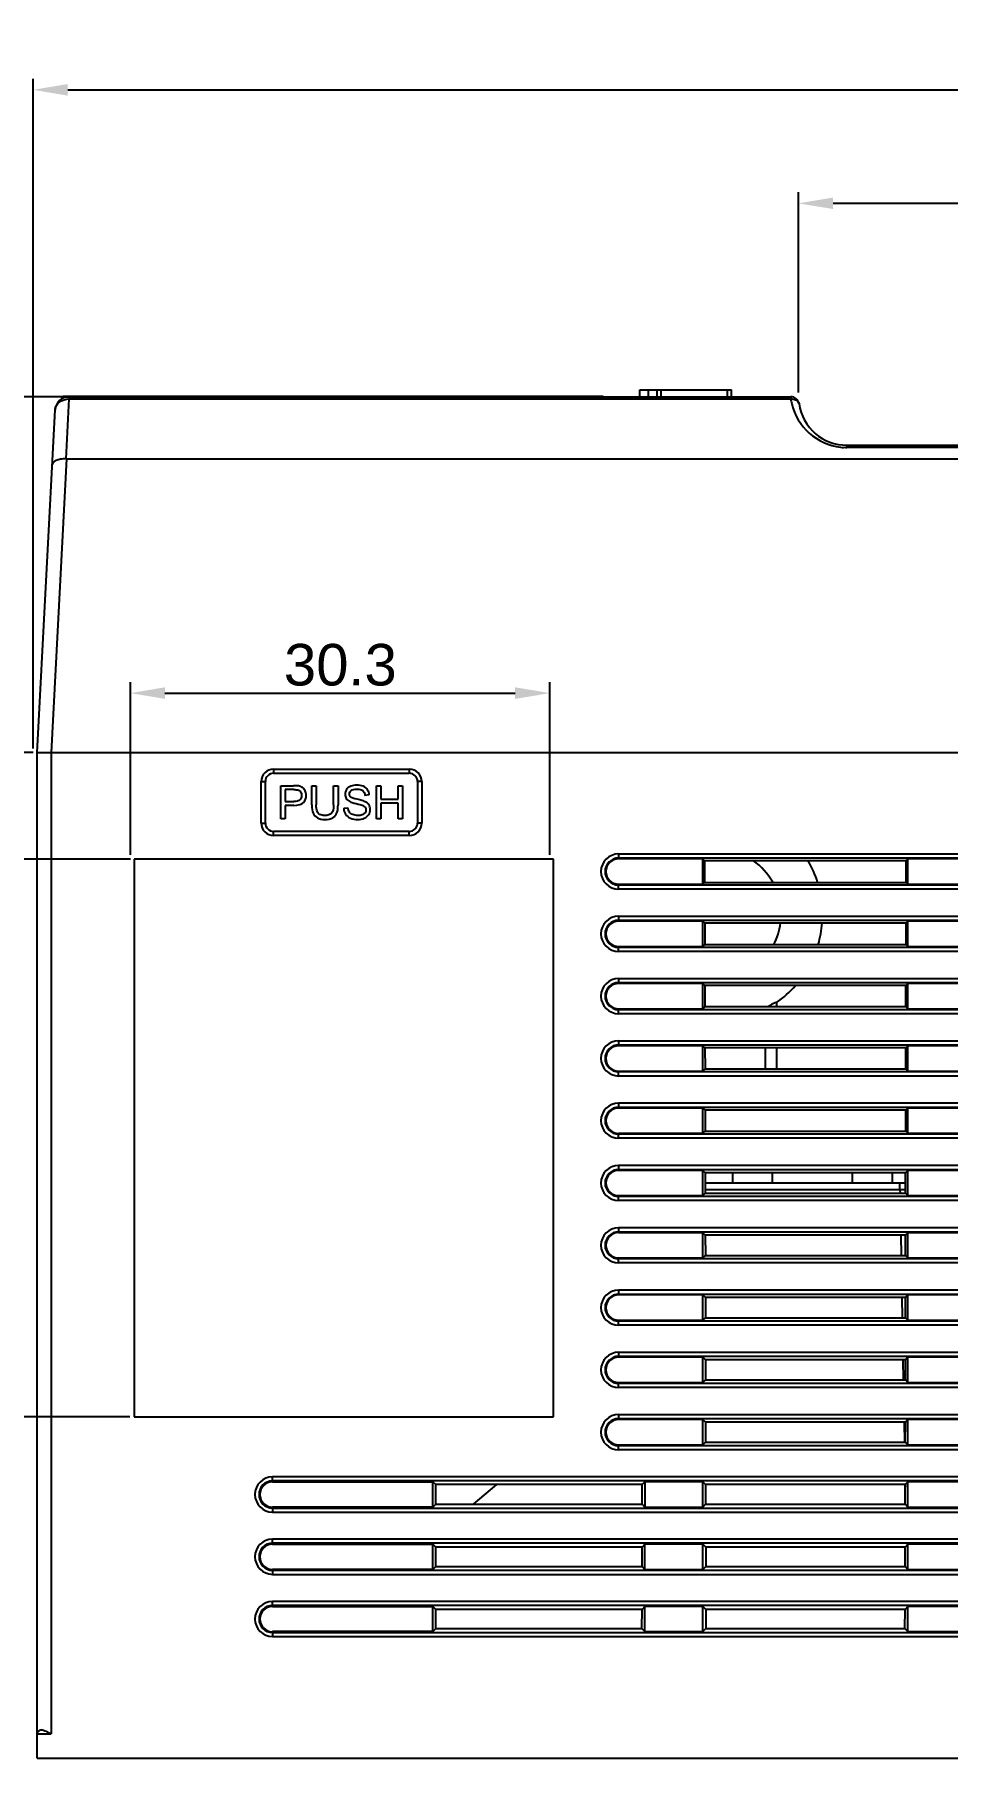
# Model space of a CAD drawing. Header units: millimetres. Extents: x 509 to 2357, y -197 to 647.
# Drawn here: x 1978.3 to 2044.2, y -30.8 to 93.7 of the extents above; entities that cross this region are included whole.
import ezdxf

# ---------------------------------------------------------------- set-up
doc = ezdxf.new("R2010")
doc.units = ezdxf.units.MM
doc.header["$PDMODE"] = 3
doc.header["$PDSIZE"] = 0.7
doc.layers.get('Defpoints').update_dxf_attribs({"linetype": 'CONTINUOUS'})
for name, color, linetype in [('CASE_BODY_55DXF_CONTINUOUS_LINE', 7, 'CONTINUOUS'), ('COVER_TOP_55DXF_CONTINUOUS_LINE', 7, 'CONTINUOUS'), ('Dim', 1, 'CONTINUOUS'), ('HEX_M6X12_DXF_CONTINUOUS_LINE', 7, 'CONTINUOUS'), ('SCR5570_DXF_CONTINUOUS_LINE', 7, 'CONTINUOUS'), ('VARIS_DXF_CONTINUOUS_LINE', 7, 'CONTINUOUS'), ('WINDOW_FILM-DXF_CONTINUOUS_LINE', 7, 'CONTINUOUS')]:
    doc.layers.add(name, color=color, linetype=linetype)
doc.styles.add('OMI-1', font='arial.ttf', dxfattribs={"oblique": 1, "height": 3})
doc.dimstyles.new('1', dxfattribs={"dimtxt": 5, "dimasz": 2.5, "dimexe": 0.8, "dimexo": 0.3, "dimgap": 0.5, "dimtad": 1, "dimtoh": 1, "dimdec": 1, "dimzin": 0, "dimdsep": 46, "dimtxsty": 'OMI-1', "dimcen": 0, "dimclrd": 256, "dimclre": 256, "dimclrt": 256, "dimadec": 0, "dimazin": 0, "dimtfac": 0.8, "dimtdec": 1, "dimtix": 1, "dimtmove": 0, "dimatfit": 3, "dimfxl": 1, "dimtolj": 1, "dimtzin": 0, "dimarcsym": 0})

# ---------------------------------------------------------------- blocks, each defined once
blk = doc.blocks.new('*D4106')
at = {"layer": 'Defpoints', "color": 0}
for p in [(1923.06, 67.55), (1980.77, 67.55), (1919.66, -86.5)]:
    blk.add_point(p, dxfattribs=at)
at = {"layer": 'Dim', "lineweight": -2}
for p, q in [((1980.47, 67.55), (1922.26, 67.55)), ((1923.06, -84), (1923.06, 65.05)), ((1919.96, -86.5), (1923.86, -86.5))]:
    blk.add_line(p, q, dxfattribs=at)
at = {"layer": 'Dim'}
for points in [[(1923.48, 65.05), (1922.64, 65.05), (1923.06, 67.55)], [(1922.64, -84), (1923.48, -84), (1923.06, -86.5)]]:
    blk.add_solid(points, dxfattribs=at)
at = {"layer": 'Dim', "insert": (1921.03, -9.47), "char_height": 3, "attachment_point": 5, "rotation": 90, "style": 'OMI-1'}
blk.add_mtext('\\A1;154.0', dxfattribs=at)
blk = doc.blocks.new('*D4108')
at = {"layer": 'Defpoints', "color": 0}
for p in [(1945.72, 67.55), (1958.88, 67.55), (1978.47, 41.85)]:
    blk.add_point(p, dxfattribs=at)
at = {"layer": 'Dim', "lineweight": -2}
for p, q in [((1958.58, 67.55), (1944.92, 67.55)), ((1945.72, 44.35), (1945.72, 65.05)), ((1978.17, 41.85), (1944.92, 41.85))]:
    blk.add_line(p, q, dxfattribs=at)
at = {"layer": 'Dim'}
for points in [[(1946.13, 65.05), (1945.3, 65.05), (1945.72, 67.55)], [(1945.3, 44.35), (1946.13, 44.35), (1945.72, 41.85)]]:
    blk.add_solid(points, dxfattribs=at)
at = {"layer": 'Dim', "insert": (1943.68, 54.7), "char_height": 3, "attachment_point": 5, "rotation": 90, "style": 'OMI-1'}
blk.add_mtext('\\A1;25.7', dxfattribs=at)
blk = doc.blocks.new('*D4118')
at = {"layer": 'Defpoints', "color": 0}
for p in [(2033.47, 81.52), (2065.47, 82.13), (2033.47, 67.55)]:
    blk.add_point(p, dxfattribs=at)
at = {"layer": 'Dim', "lineweight": -2}
for p, q in [((2033.47, 67.85), (2033.47, 82.32)), ((2062.97, 81.52), (2035.97, 81.52)), ((2065.47, 81.83), (2065.47, 80.72))]:
    blk.add_line(p, q, dxfattribs=at)
at = {"layer": 'Dim'}
for points in [[(2035.97, 81.94), (2035.97, 81.11), (2033.47, 81.52)], [(2062.97, 81.11), (2062.97, 81.94), (2065.47, 81.52)]]:
    blk.add_solid(points, dxfattribs=at)
at = {"layer": 'Dim', "insert": (2049.47, 83.56), "char_height": 3, "attachment_point": 5, "style": 'OMI-1'}
blk.add_mtext('\\A1;32.0', dxfattribs=at)
blk = doc.blocks.new('*D4126')
at = {"layer": 'Defpoints', "color": 0}
for p in [(2169.71, 89.72), (1978.17, 41.85), (2169.71, 3.75)]:
    blk.add_point(p, dxfattribs=at)
at = {"layer": 'Dim', "lineweight": -2}
for p, q in [((1978.17, 42.15), (1978.17, 90.52)), ((1980.67, 89.72), (2167.21, 89.72)), ((2169.71, 4.05), (2169.71, 90.52))]:
    blk.add_line(p, q, dxfattribs=at)
at = {"layer": 'Dim'}
for points in [[(1980.67, 90.14), (1980.67, 89.3), (1978.17, 89.72)], [(2167.21, 89.3), (2167.21, 90.14), (2169.71, 89.72)]]:
    blk.add_solid(points, dxfattribs=at)
at = {"layer": 'Dim', "insert": (2073.94, 91.75), "char_height": 3, "attachment_point": 5, "style": 'OMI-1'}
blk.add_mtext('\\A1;191.5', dxfattribs=at)
blk = doc.blocks.new('*D4136')
at = {"layer": 'Defpoints', "color": 0}
for p in [(1985.5, 34.15), (1971.43, -6.15), (1985.47, -6.15)]:
    blk.add_point(p, dxfattribs=at)
at = {"layer": 'Dim', "lineweight": -2}
for p, q in [((1985.2, 34.15), (1970.63, 34.15)), ((1971.43, 31.65), (1971.43, -3.65)), ((1985.17, -6.15), (1970.63, -6.15))]:
    blk.add_line(p, q, dxfattribs=at)
at = {"layer": 'Dim'}
for points in [[(1971.85, 31.65), (1971.02, 31.65), (1971.43, 34.15)], [(1971.02, -3.65), (1971.85, -3.65), (1971.43, -6.15)]]:
    blk.add_solid(points, dxfattribs=at)
at = {"layer": 'Dim', "insert": (1969.4, 14), "char_height": 3, "attachment_point": 5, "rotation": 90, "style": 'OMI-1'}
blk.add_mtext('\\A1;40.3', dxfattribs=at)
blk = doc.blocks.new('*D4139')
at = {"layer": 'Defpoints', "color": 0}
for p in [(2015.5, 46.14), (1985.2, 34.15), (2015.5, 34.15)]:
    blk.add_point(p, dxfattribs=at)
at = {"layer": 'Dim', "lineweight": -2}
for p, q in [((1985.2, 34.45), (1985.2, 46.94)), ((1987.7, 46.14), (2013, 46.14)), ((2015.5, 34.45), (2015.5, 46.94))]:
    blk.add_line(p, q, dxfattribs=at)
at = {"layer": 'Dim'}
for points in [[(1987.7, 46.56), (1987.7, 45.72), (1985.2, 46.14)], [(2013, 45.72), (2013, 46.56), (2015.5, 46.14)]]:
    blk.add_solid(points, dxfattribs=at)
at = {"layer": 'Dim', "insert": (2000.35, 48.17), "char_height": 3, "attachment_point": 5, "style": 'OMI-1'}
blk.add_mtext('\\A1;30.3', dxfattribs=at)

msp = doc.modelspace()

# ---------------------------------------------------------------- linework, layer by layer
at = {"layer": 'CASE_BODY_55DXF_CONTINUOUS_LINE', "color": 7, "linetype": 'Continuous'}
for p, q in [((1978.47, -30.8), (1978.47, 41.85)), ((1978.47, 41.85), (2152.47, 41.85)), ((1979.47, 41.85), (1979.47, -29.05)), ((1995.55, 40.65), (1995.55, 40.35)), ((1995.55, 40.65), (2005.35, 40.65)), ((1995.55, 40.35), (2005.35, 40.35)), ((2005.35, 40.65), (2005.35, 40.35)), ((1994.65, 36.75), (1994.65, 39.75)), ((1994.65, 39.75), (1994.95, 39.75)), ((1994.95, 36.75), (1994.95, 39.75)), ((1996.07, 37.05), (1996.07, 39.45)), ((1996.07, 39.45), (1996.98, 39.45)), ((1996.39, 39.17), (1996.39, 38.31)), ((1997, 39.17), (1996.39, 39.17)), ((1998.31, 38.07), (1998.31, 39.45)), ((1998.31, 39.45), (1998.63, 39.45)), ((1998.63, 39.45), (1998.63, 38.07)), ((1999.88, 38.07), (1999.88, 39.45)), ((1999.88, 39.45), (2000.2, 39.45)), ((2000.2, 39.45), (2000.2, 38.07)), ((2002.46, 38.78), (2002.15, 38.75)), ((2002.97, 37.05), (2002.97, 39.45)), ((2002.97, 39.45), (2003.29, 39.45)), ((2003.29, 39.45), (2003.29, 38.47)), ((2004.54, 38.47), (2004.54, 39.45)), ((2004.54, 39.45), (2004.86, 39.45)), ((2004.86, 39.45), (2004.86, 37.05)), ((2005.95, 39.75), (2005.95, 36.75)), ((2006.25, 39.75), (2005.95, 39.75)), ((2006.25, 39.75), (2006.25, 36.75)), ((1996.39, 38.31), (1997.01, 38.31)), ((1996.39, 38.03), (1996.39, 37.05)), ((1997, 38.03), (1996.39, 38.03)), ((2000.62, 37.82), (2000.92, 37.85)), ((2003.29, 38.47), (2004.54, 38.47)), ((2003.29, 38.18), (2003.29, 37.05)), ((2004.54, 38.18), (2003.29, 38.18)), ((2004.54, 37.05), (2004.54, 38.18)), ((1994.65, 36.75), (1994.95, 36.75)), ((1995.55, 35.85), (1995.55, 36.15)), ((2005.35, 36.15), (1995.55, 36.15)), ((1996.39, 37.05), (1996.07, 37.05)), ((2003.29, 37.05), (2002.97, 37.05)), ((2004.86, 37.05), (2004.54, 37.05)), ((2005.35, 35.85), (2005.35, 36.15)), ((2006.25, 36.75), (2005.95, 36.75)), ((2005.35, 35.85), (1995.55, 35.85)), ((1985.47, 34.15), (1985.47, -6.15)), ((2015.77, 34.15), (1985.47, 34.15)), ((2015.77, -6.15), (2015.77, 34.15)), ((2020.47, 34.53), (2020.47, 34.16)), ((2020.47, 34.53), (2135.47, 34.53)), ((2020.47, 34.23), (2135.47, 34.23)), ((2026.56, 34.16), (2020.47, 34.16)), ((2026.56, 32.34), (2026.56, 34.16)), ((2026.56, 34.16), (2026.69, 34.03)), ((2026.69, 34.03), (2026.69, 32.47)), ((2041.25, 34.03), (2026.69, 34.03)), ((2041.38, 34.16), (2041.25, 34.03)), ((2041.25, 32.47), (2041.25, 34.03)), ((2041.38, 32.34), (2041.38, 34.16)), ((2045.56, 34.16), (2041.38, 34.16)), ((2026.56, 32.34), (2026.69, 32.47)), ((2026.69, 32.47), (2041.25, 32.47)), ((2041.38, 32.34), (2041.25, 32.47)), ((2020.47, 31.98), (2020.47, 32.34)), ((2020.47, 32.34), (2026.56, 32.34)), ((2135.47, 32.27), (2020.47, 32.27)), ((2135.47, 31.98), (2020.47, 31.98)), ((2041.38, 32.34), (2045.56, 32.34)), ((2020.47, 30.03), (2020.47, 29.66)), ((2020.47, 30.03), (2135.47, 30.03)), ((2020.47, 29.73), (2135.47, 29.73)), ((2026.56, 29.66), (2020.47, 29.66)), ((2026.56, 27.84), (2026.56, 29.66)), ((2026.56, 29.66), (2026.7, 29.52)), ((2026.7, 29.52), (2026.7, 27.98)), ((2041.24, 29.52), (2026.7, 29.52)), ((2041.38, 29.66), (2041.24, 29.52)), ((2041.24, 27.98), (2041.24, 29.52)), ((2041.38, 27.84), (2041.38, 29.66)), ((2045.56, 29.66), (2041.38, 29.66)), ((2020.47, 27.48), (2020.47, 27.84)), ((2020.47, 27.84), (2026.56, 27.84)), ((2135.47, 27.77), (2020.47, 27.77)), ((2135.47, 27.48), (2020.47, 27.48)), ((2026.56, 27.84), (2026.7, 27.98)), ((2026.7, 27.98), (2041.24, 27.98)), ((2041.38, 27.84), (2041.24, 27.98)), ((2041.38, 27.84), (2045.56, 27.84)), ((2020.47, 25.53), (2020.47, 25.16)), ((2020.47, 25.53), (2135.47, 25.53)), ((2020.47, 25.23), (2135.47, 25.23)), ((2026.56, 25.16), (2020.47, 25.16)), ((2026.56, 23.34), (2026.56, 25.16)), ((2026.56, 25.16), (2026.71, 25.01)), ((2026.71, 25.01), (2026.71, 23.49)), ((2041.23, 25.01), (2026.71, 25.01)), ((2041.38, 25.16), (2041.23, 25.01)), ((2041.23, 23.49), (2041.23, 25.01)), ((2041.38, 23.34), (2041.38, 25.16)), ((2045.56, 25.16), (2041.38, 25.16)), ((2020.47, 22.98), (2020.47, 23.34)), ((2020.47, 23.34), (2026.56, 23.34)), ((2135.47, 23.27), (2020.47, 23.27)), ((2135.47, 22.98), (2020.47, 22.98)), ((2026.56, 23.34), (2026.71, 23.49)), ((2026.71, 23.49), (2041.23, 23.49)), ((2041.38, 23.34), (2041.23, 23.49)), ((2041.38, 23.34), (2045.56, 23.34)), ((2020.47, 21.03), (2020.47, 20.66)), ((2020.47, 21.03), (2135.47, 21.03)), ((2020.47, 20.73), (2135.47, 20.73)), ((2026.56, 20.66), (2020.47, 20.66)), ((2026.56, 18.84), (2026.56, 20.66)), ((2026.56, 20.66), (2026.71, 20.51)), ((2026.71, 20.51), (2026.72, 19)), ((2041.23, 20.51), (2026.71, 20.51)), ((2041.38, 20.66), (2041.23, 20.51)), ((2041.23, 19), (2041.23, 20.51)), ((2041.38, 18.84), (2041.38, 20.66)), ((2045.56, 20.66), (2041.38, 20.66)), ((2020.47, 18.48), (2020.47, 18.84)), ((2020.47, 18.84), (2026.56, 18.84)), ((2135.47, 18.77), (2020.47, 18.77)), ((2026.56, 18.84), (2026.72, 19)), ((2026.72, 19), (2041.23, 19)), ((2041.38, 18.84), (2041.23, 19)), ((2041.38, 18.84), (2045.56, 18.84)), ((2135.47, 18.48), (2020.47, 18.48)), ((2020.47, 16.53), (2020.47, 16.16)), ((2020.47, 16.53), (2135.47, 16.53)), ((2020.47, 16.23), (2135.47, 16.23)), ((2026.56, 16.16), (2020.47, 16.16)), ((2026.56, 14.34), (2026.56, 16.16)), ((2026.56, 16.16), (2026.72, 16)), ((2026.72, 16), (2026.72, 14.5)), ((2041.22, 16), (2026.72, 16)), ((2041.38, 16.16), (2041.22, 16)), ((2041.22, 14.5), (2041.22, 16)), ((2041.38, 14.34), (2041.38, 16.16)), ((2045.56, 16.16), (2041.38, 16.16)), ((2020.47, 13.98), (2020.47, 14.34)), ((2020.47, 14.34), (2026.56, 14.34)), ((2135.47, 14.27), (2020.47, 14.27)), ((2135.47, 13.98), (2020.47, 13.98)), ((2026.56, 14.34), (2026.72, 14.5)), ((2026.72, 14.5), (2041.22, 14.5)), ((2041.38, 14.34), (2041.22, 14.5)), ((2041.38, 14.34), (2045.56, 14.34)), ((2020.47, 12.03), (2020.47, 11.66)), ((2020.47, 12.03), (2135.47, 12.03)), ((2020.47, 11.73), (2135.47, 11.73)), ((2026.56, 11.66), (2020.47, 11.66)), ((2026.56, 9.84), (2026.56, 11.66)), ((2026.56, 11.66), (2026.73, 11.49)), ((2026.73, 11.49), (2026.73, 10.01)), ((2041.21, 11.49), (2026.73, 11.49)), ((2041.38, 11.66), (2041.21, 11.49)), ((2041.21, 10.01), (2041.21, 11.49)), ((2041.38, 9.84), (2041.38, 11.66)), ((2045.56, 11.66), (2041.38, 11.66)), ((2026.56, 9.84), (2026.73, 10.01)), ((2041.21, 10.75), (2026.73, 10.75)), ((2040.8, 10.25), (2026.73, 10.25)), ((2026.73, 10.01), (2041.21, 10.01)), ((2040.8, 10.25), (2040.8, 10.75)), ((2040.8, 10.25), (2040.81, 10)), ((2041.21, 10.25), (2040.8, 10.25)), ((2041.38, 9.84), (2041.21, 10.01)), ((2020.47, 9.48), (2020.47, 9.84)), ((2020.47, 9.84), (2026.56, 9.84)), ((2135.47, 9.77), (2020.47, 9.77)), ((2135.47, 9.48), (2020.47, 9.48)), ((2041.38, 9.84), (2045.56, 9.84)), ((2020.47, 7.53), (2020.47, 7.16)), ((2020.47, 7.53), (2135.47, 7.53)), ((2020.47, 7.23), (2135.47, 7.23)), ((2026.56, 7.16), (2020.47, 7.16)), ((2026.56, 5.34), (2026.56, 7.16)), ((2026.56, 7.16), (2026.73, 6.99)), ((2026.73, 6.99), (2026.74, 5.52)), ((2041.21, 6.99), (2026.73, 6.99)), ((2040.86, 6.98), (2040.89, 5.51)), ((2041.2, 5.52), (2041.21, 6.99)), ((2041.38, 7.16), (2041.21, 6.99)), ((2041.38, 5.34), (2041.38, 7.16)), ((2045.56, 7.16), (2041.38, 7.16)), ((2020.47, 4.98), (2020.47, 5.34)), ((2020.47, 5.34), (2026.56, 5.34)), ((2135.47, 5.27), (2020.47, 5.27)), ((2026.56, 5.34), (2026.74, 5.52)), ((2026.74, 5.52), (2041.2, 5.52)), ((2041.38, 5.34), (2041.2, 5.52)), ((2041.38, 5.34), (2045.56, 5.34)), ((2135.47, 4.98), (2020.47, 4.98)), ((2020.47, 3.03), (2020.47, 2.66)), ((2020.47, 3.03), (2135.47, 3.03)), ((2020.47, 2.73), (2135.47, 2.73)), ((2026.56, 2.66), (2020.47, 2.66)), ((2026.56, 0.84), (2026.56, 2.66)), ((2026.56, 2.66), (2026.74, 2.48)), ((2041.38, 2.66), (2041.2, 2.48)), ((2041.38, 0.84), (2041.38, 2.66)), ((2045.56, 2.66), (2041.38, 2.66)), ((2026.74, 2.48), (2026.74, 1.02)), ((2041.2, 2.48), (2026.74, 2.48)), ((2040.94, 2.48), (2040.97, 1.02)), ((2041.2, 1.02), (2041.2, 2.48)), ((2020.47, 0.48), (2020.47, 0.84)), ((2020.47, 0.84), (2026.56, 0.84)), ((2135.47, 0.77), (2020.47, 0.77)), ((2135.47, 0.48), (2020.47, 0.48)), ((2026.56, 0.84), (2026.74, 1.02)), ((2026.74, 1.02), (2041.2, 1.02)), ((2041.38, 0.84), (2041.2, 1.02)), ((2041.38, 0.84), (2045.56, 0.84)), ((2020.47, -1.47), (2020.47, -1.84)), ((2020.47, -1.47), (2135.47, -1.47)), ((2020.47, -1.77), (2135.47, -1.77)), ((2026.56, -1.84), (2020.47, -1.84)), ((2026.56, -3.66), (2026.56, -1.84)), ((2026.56, -1.84), (2026.75, -2.03)), ((2026.75, -2.03), (2026.75, -3.47)), ((2041.19, -2.03), (2026.75, -2.03)), ((2041.02, -2.03), (2041.04, -3.47)), ((2041.38, -1.84), (2041.19, -2.03)), ((2041.19, -3.47), (2041.19, -2.03)), ((2041.38, -3.66), (2041.38, -1.84)), ((2045.56, -1.84), (2041.38, -1.84)), ((2020.47, -4.02), (2020.47, -3.66)), ((2020.47, -3.66), (2026.56, -3.66)), ((2135.47, -3.73), (2020.47, -3.73)), ((2026.56, -3.66), (2026.75, -3.47)), ((2026.75, -3.47), (2041.19, -3.47)), ((2041.38, -3.66), (2041.19, -3.47)), ((2041.38, -3.66), (2045.56, -3.66)), ((2135.47, -4.02), (2020.47, -4.02)), ((1985.47, -6.15), (2015.77, -6.15)), ((2020.47, -5.97), (2020.47, -6.34)), ((2020.47, -5.97), (2135.47, -5.97)), ((2020.47, -6.27), (2135.47, -6.27)), ((2026.56, -6.34), (2020.47, -6.34)), ((2026.56, -8.16), (2026.56, -6.34)), ((2026.56, -6.34), (2026.75, -6.53)), ((2026.75, -6.53), (2026.76, -7.96)), ((2041.19, -6.53), (2026.75, -6.53)), ((2041.1, -6.54), (2041.12, -7.96)), ((2041.18, -7.96), (2041.19, -6.53)), ((2041.38, -6.34), (2041.19, -6.53)), ((2041.38, -8.16), (2041.38, -6.34)), ((2045.56, -6.34), (2041.38, -6.34)), ((2020.47, -8.52), (2020.47, -8.16)), ((2020.47, -8.16), (2026.56, -8.16)), ((2135.47, -8.23), (2020.47, -8.23)), ((2135.47, -8.52), (2020.47, -8.52)), ((2026.56, -8.16), (2026.76, -7.96)), ((2026.76, -7.96), (2041.18, -7.96)), ((2041.38, -8.16), (2041.18, -7.96)), ((2041.38, -8.16), (2045.56, -8.16)), ((1995.47, -10.84), (1995.47, -10.47)), ((2135.47, -10.47), (1995.47, -10.47)), ((2135.47, -10.77), (1995.47, -10.77)), ((1995.47, -10.84), (2007.06, -10.84)), ((2007.06, -12.66), (2007.06, -10.84)), ((2007.26, -11.04), (2007.06, -10.84)), ((2007.26, -12.46), (2007.26, -11.04)), ((2022.18, -11.04), (2007.26, -11.04)), ((2022.38, -10.84), (2022.18, -11.04)), ((2022.18, -12.46), (2022.18, -11.04)), ((2022.38, -10.84), (2022.38, -12.66)), ((2026.56, -10.84), (2022.38, -10.84)), ((2026.56, -12.66), (2026.56, -10.84)), ((2026.56, -10.84), (2026.76, -11.04)), ((2026.76, -11.04), (2026.76, -12.46)), ((2041.18, -11.04), (2026.76, -11.04)), ((2041.38, -10.84), (2041.18, -11.04)), ((2041.18, -11.04), (2041.18, -11.23)), ((2041.18, -12.46), (2041.18, -11.04)), ((2041.38, -12.66), (2041.38, -10.84)), ((2045.56, -10.84), (2041.38, -10.84)), ((1995.47, -12.66), (1995.47, -13.02)), ((2007.06, -12.66), (1995.47, -12.66)), ((1995.47, -12.73), (2135.47, -12.73)), ((1995.47, -13.02), (2135.47, -13.02)), ((2007.26, -12.46), (2007.06, -12.66)), ((2007.26, -12.46), (2022.18, -12.46)), ((2022.38, -12.66), (2022.18, -12.46)), ((2022.38, -12.66), (2026.56, -12.66)), ((2026.56, -12.66), (2026.76, -12.46)), ((2026.76, -12.46), (2041.18, -12.46)), ((2041.38, -12.66), (2041.18, -12.46)), ((2041.38, -12.66), (2045.56, -12.66)), ((1995.47, -15.34), (1995.47, -14.97)), ((2135.47, -14.97), (1995.47, -14.97)), ((2135.47, -15.27), (1995.47, -15.27)), ((1995.47, -15.34), (2007.06, -15.34)), ((2007.06, -17.16), (2007.06, -15.34)), ((2007.27, -15.55), (2007.06, -15.34)), ((2007.27, -16.95), (2007.27, -15.55)), ((2022.17, -15.55), (2007.27, -15.55)), ((2022.38, -15.34), (2022.17, -15.55)), ((2022.17, -16.95), (2022.17, -15.55)), ((2022.38, -17.16), (2022.38, -15.34)), ((2026.56, -15.34), (2022.38, -15.34)), ((2026.56, -17.16), (2026.56, -15.34)), ((2026.56, -15.34), (2026.77, -15.55)), ((2026.77, -15.55), (2026.77, -16.95)), ((2041.17, -15.55), (2026.77, -15.55)), ((2041.38, -15.34), (2041.17, -15.55)), ((2041.17, -16.95), (2041.17, -15.55)), ((2041.38, -17.16), (2041.38, -15.34)), ((2045.56, -15.34), (2041.38, -15.34)), ((1995.47, -17.16), (1995.47, -17.52)), ((2007.06, -17.16), (1995.47, -17.16)), ((1995.47, -17.23), (2135.47, -17.23)), ((2007.27, -16.95), (2007.06, -17.16)), ((2007.27, -16.95), (2022.17, -16.95)), ((2022.38, -17.16), (2022.17, -16.95)), ((2022.38, -17.16), (2026.56, -17.16)), ((2026.56, -17.16), (2026.77, -16.95)), ((2026.77, -16.95), (2041.17, -16.95)), ((2041.38, -17.16), (2041.17, -16.95)), ((2041.38, -17.16), (2045.56, -17.16)), ((1995.47, -17.52), (2135.47, -17.52)), ((1995.47, -19.84), (1995.47, -19.47)), ((2135.47, -19.47), (1995.47, -19.47)), ((2135.47, -19.77), (1995.47, -19.77)), ((1995.47, -19.84), (2007.06, -19.84)), ((2007.06, -21.66), (2007.06, -19.84)), ((2007.27, -20.05), (2007.06, -19.84)), ((2022.38, -19.84), (2022.17, -20.05)), ((2022.38, -21.66), (2022.38, -19.84)), ((2026.56, -19.84), (2022.38, -19.84)), ((2026.56, -21.66), (2026.56, -19.84)), ((2026.56, -19.84), (2026.77, -20.05)), ((2041.38, -19.84), (2041.17, -20.05)), ((2041.38, -21.66), (2041.38, -19.84)), ((2045.56, -19.84), (2041.38, -19.84)), ((2007.28, -21.44), (2007.27, -20.05)), ((2022.17, -20.05), (2007.27, -20.05)), ((2022.16, -21.44), (2022.17, -20.05)), ((2026.77, -20.05), (2026.78, -21.44)), ((2041.17, -20.05), (2026.77, -20.05)), ((2041.16, -21.44), (2041.17, -20.05)), ((1995.47, -21.66), (1995.47, -22.02)), ((2007.06, -21.66), (1995.47, -21.66)), ((1995.47, -21.73), (2135.47, -21.73)), ((1995.47, -22.02), (2135.47, -22.02)), ((2007.28, -21.44), (2007.06, -21.66)), ((2007.28, -21.44), (2022.16, -21.44)), ((2022.38, -21.66), (2022.16, -21.44)), ((2022.38, -21.66), (2026.56, -21.66)), ((2026.56, -21.66), (2026.78, -21.44)), ((2026.78, -21.44), (2041.16, -21.44)), ((2041.38, -21.66), (2041.16, -21.44)), ((2041.38, -21.66), (2045.56, -21.66)), ((1978.47, -29.05), (1979.47, -29.05)), ((1978.47, -30.8), (2152.47, -30.8))]:
    msp.add_line(p, q, dxfattribs=at)
for centre, radius, start, end in [((1995.55, 39.75), 0.9, 90, 180), ((1995.55, 39.75), 0.6, 90, 180), ((2005.35, 39.75), 0.9, 0, 90), ((2005.35, 39.75), 0.6, 0, 90), ((1995.55, 36.75), 0.9, 180, 270), ((1995.55, 36.75), 0.6, 180, 270), ((2005.35, 36.75), 0.9, 270, 0), ((2005.35, 36.75), 0.6, 270, 0), ((2020.47, 33.25), 1.27, 90, 270), ((2020.47, 33.25), 0.976, 90, 270), ((2020.47, 33.25), 0.913, 90, 270), ((2020.47, 28.75), 1.27, 90, 270), ((2020.47, 28.75), 0.976, 90, 270), ((2020.47, 28.75), 0.913, 90, 270), ((2020.47, 24.25), 1.27, 90, 270), ((2020.47, 24.25), 0.976, 90, 270), ((2020.47, 24.25), 0.913, 90, 270), ((2020.47, 19.75), 1.27, 90, 270), ((2020.47, 19.75), 0.976, 90, 270), ((2020.47, 19.75), 0.913, 90, 270), ((2020.47, 15.25), 1.27, 90, 270), ((2020.47, 15.25), 0.976, 90, 270), ((2020.47, 15.25), 0.913, 90, 270), ((2020.47, 10.75), 1.27, 90, 270), ((2020.47, 10.75), 0.976, 90, 270), ((2020.47, 10.75), 0.913, 90, 270), ((2020.47, 6.25), 1.27, 90, 270), ((2020.47, 6.25), 0.976, 90, 270), ((2020.47, 6.25), 0.913, 90, 270), ((2020.47, 1.75), 1.27, 90, 270), ((2020.47, 1.75), 0.976, 90, 270), ((2020.47, 1.75), 0.913, 90, 270), ((2020.47, -2.75), 1.27, 90, 270), ((2020.47, -2.75), 0.976, 90, 270), ((2020.47, -2.75), 0.913, 90, 270), ((2020.47, -7.25), 1.27, 90, 270), ((2020.47, -7.25), 0.976, 90, 270), ((2020.47, -7.25), 0.913, 90, 270), ((1995.47, -11.75), 1.27, 90, 270), ((1995.47, -11.75), 0.976, 90, 270), ((1995.47, -11.75), 0.913, 90, 270), ((1995.47, -16.25), 1.27, 90, 270), ((1995.47, -16.25), 0.976, 90, 270), ((1995.47, -16.25), 0.913, 90, 270), ((1995.47, -20.75), 1.27, 90, 270), ((1995.47, -20.75), 0.976, 90, 270), ((1995.47, -20.75), 0.913, 90, 270), ((1978.77, -29.05), 0.3, 91.3574, 180)]:
    msp.add_arc(centre, radius, start, end, dxfattribs=at)
for points in [[(1997.34, 39.43), (1997.26, 39.44), (1997.13, 39.45), (1996.98, 39.45)], [(1997, 39.17), (1997.15, 39.17), (1997.24, 39.16), (1997.3, 39.15)], [(1997.3, 39.15), (1997.38, 39.12), (1997.45, 39.08), (1997.5, 39)], [(1997.64, 39.32), (1997.56, 39.37), (1997.46, 39.41), (1997.34, 39.43)], [(1997.57, 38.75), (1997.57, 38.61), (1997.53, 38.5), (1997.45, 38.43)], [(1997.5, 39), (1997.55, 38.93), (1997.57, 38.85), (1997.57, 38.75)], [(1997.83, 39.09), (1997.78, 39.18), (1997.72, 39.26), (1997.64, 39.32)], [(1997.71, 38.24), (1997.84, 38.38), (1997.9, 38.55), (1997.9, 38.76)], [(1997.9, 38.76), (1997.9, 38.88), (1997.88, 38.99), (1997.83, 39.09)], [(2000.81, 39.17), (2000.75, 39.07), (2000.71, 38.95), (2000.71, 38.83)], [(2000.71, 38.83), (2000.71, 38.72), (2000.74, 38.62), (2000.79, 38.53)], [(2001.12, 39.41), (2000.98, 39.36), (2000.88, 39.28), (2000.81, 39.17)], [(2001.02, 38.85), (2001.02, 38.95), (2001.06, 39.04), (2001.15, 39.11)], [(2001.11, 38.64), (2001.05, 38.7), (2001.02, 38.77), (2001.02, 38.85)], [(2001.59, 38.47), (2001.33, 38.53), (2001.17, 38.58), (2001.11, 38.64)], [(2001.56, 39.49), (2001.39, 39.49), (2001.25, 39.46), (2001.12, 39.41)], [(2001.15, 39.11), (2001.24, 39.18), (2001.38, 39.21), (2001.57, 39.21)], [(2002.03, 39.41), (2001.89, 39.46), (2001.73, 39.49), (2001.56, 39.49)], [(2001.57, 39.21), (2001.75, 39.21), (2001.89, 39.17), (2001.99, 39.1)], [(2001.99, 39.1), (2002.08, 39.02), (2002.14, 38.9), (2002.15, 38.75)], [(2002.34, 39.15), (2002.27, 39.27), (2002.16, 39.35), (2002.03, 39.41)], [(2002.46, 38.78), (2002.45, 38.92), (2002.41, 39.04), (2002.34, 39.15)], [(1997, 38.03), (1997.34, 38.03), (1997.58, 38.1), (1997.71, 38.24)], [(1997.45, 38.43), (1997.36, 38.35), (1997.21, 38.31), (1997.01, 38.31)], [(1998.31, 38.07), (1998.31, 37.81), (1998.34, 37.61), (1998.4, 37.46)], [(1998.4, 37.46), (1998.46, 37.32), (1998.57, 37.2), (1998.71, 37.13)], [(1998.69, 37.61), (1998.65, 37.7), (1998.63, 37.86), (1998.63, 38.07)], [(1998.89, 37.38), (1998.79, 37.43), (1998.73, 37.51), (1998.69, 37.61)], [(1999.23, 37.3), (1999.1, 37.3), (1998.98, 37.32), (1998.89, 37.38)], [(1999.73, 37.46), (1999.63, 37.35), (1999.47, 37.3), (1999.23, 37.3)], [(1999.88, 38.07), (1999.88, 37.77), (1999.83, 37.56), (1999.73, 37.46)], [(1999.82, 37.14), (1999.96, 37.23), (2000.06, 37.35), (2000.12, 37.49)], [(2000.12, 37.49), (2000.17, 37.63), (2000.2, 37.82), (2000.2, 38.07)], [(2000.62, 37.82), (2000.62, 37.66), (2000.67, 37.52), (2000.75, 37.39)], [(2000.75, 37.39), (2000.83, 37.26), (2000.95, 37.17), (2001.1, 37.11)], [(2000.79, 38.53), (2000.85, 38.44), (2000.94, 38.37), (2001.05, 38.31)], [(2001.02, 37.55), (2000.97, 37.63), (2000.93, 37.73), (2000.92, 37.85)], [(2001.26, 37.37), (2001.15, 37.41), (2001.07, 37.48), (2001.02, 37.55)], [(2001.05, 38.31), (2001.14, 38.26), (2001.29, 38.21), (2001.52, 38.16)], [(2001.63, 37.3), (2001.49, 37.3), (2001.37, 37.32), (2001.26, 37.37)], [(2001.52, 38.16), (2001.73, 38.11), (2001.88, 38.07), (2001.94, 38.04)], [(2002.12, 38.31), (2002.02, 38.36), (2001.85, 38.41), (2001.59, 38.47)], [(2001.94, 38.04), (2002.04, 38), (2002.11, 37.96), (2002.16, 37.9)], [(2002.16, 37.5), (2002.11, 37.43), (2002.04, 37.39), (2001.95, 37.35)], [(2002.1, 37.1), (2002.24, 37.17), (2002.35, 37.25), (2002.42, 37.37)], [(2002.43, 38.07), (2002.36, 38.17), (2002.26, 38.25), (2002.12, 38.31)], [(2002.16, 37.9), (2002.2, 37.84), (2002.22, 37.78), (2002.22, 37.7)], [(2002.22, 37.7), (2002.22, 37.63), (2002.2, 37.56), (2002.16, 37.5)], [(2002.42, 37.37), (2002.49, 37.48), (2002.53, 37.6), (2002.53, 37.73)], [(2002.53, 37.73), (2002.53, 37.86), (2002.5, 37.97), (2002.43, 38.07)], [(1998.71, 37.13), (1998.85, 37.05), (1999.04, 37.01), (1999.26, 37.01)], [(1999.26, 37.01), (1999.49, 37.01), (1999.68, 37.06), (1999.82, 37.14)], [(2001.1, 37.11), (2001.24, 37.04), (2001.43, 37.01), (2001.64, 37.01)], [(2001.95, 37.35), (2001.86, 37.31), (2001.75, 37.3), (2001.63, 37.3)], [(2001.64, 37.01), (2001.81, 37.01), (2001.97, 37.04), (2002.1, 37.1)]]:
    msp.add_open_spline(points, degree=3, dxfattribs=at)
msp.add_open_spline([(1978.76, -28.75), (1978.82, -28.75), (1978.94, -28.78), (1979.17, -28.88), (1979.35, -28.98), (1979.47, -29.05)], degree=3, knots=[0, 0, 0, 0, 0.214436, 0.461602, 1, 1, 1, 1], dxfattribs=at)
at = {"layer": 'COVER_TOP_55DXF_CONTINUOUS_LINE', "color": 7, "linetype": 'Continuous'}
for p, q in [((1980.55, 63.06), (1980.77, 67.39)), ((1980.77, 67.55), (2032.91, 67.55)), ((1980.77, 67.39), (2032.91, 67.39)), ((2022.01, 67.55), (2022.01, 68.05)), ((2022.01, 68.05), (2028.64, 68.05)), ((2022.64, 67.55), (2022.64, 68.05)), ((2023.27, 67.55), (2023.27, 68.05)), ((2023.56, 67.55), (2023.56, 68.05)), ((2028.33, 67.55), (2028.33, 68.05)), ((2028.64, 67.55), (2028.64, 68.05)), ((2032.91, 67.55), (2032.91, 67.39)), ((1978.47, 41.85), (1979.77, 66.6)), ((2036.97, 63.89), (2036.97, 64.05)), ((2036.97, 64.05), (2066.07, 64.05)), ((2064.55, 63.89), (2036.97, 63.89)), ((1980.58, 63.06), (1979.47, 41.85)), ((1980.58, 63.06), (2064.57, 63.06)), ((1978.47, 41.85), (2152.47, 41.85))]:
    msp.add_line(p, q, dxfattribs=at)
for centre, radius, start, end in [((1980.77, 66.55), 1, 90, 177), ((2032.91, 66.95), 0.6, 8.415, 90), ((2036.98, 67.99), 4.11, 188.4207, 193.211), ((2036.97, 67.99), 4.1, 193.2147, 263.6913), ((2036.97, 67.55), 3.5, 188.415, 270), ((2036.97, 68), 4.12, 263.6777, 266.8565), ((2036.97, 67.94), 4.05, 266.852, 270.0112)]:
    msp.add_arc(centre, radius, start, end, dxfattribs=at)
msp.add_ellipse((1980.64, 64.06), major_axis=(0.746, 0.708), ratio=0.946369, start_param=-2.392797, end_param=-2.357564, dxfattribs=at)
for points, knots in [([(1979.77, 66.6), (1979.77, 66.71), (1979.84, 66.93), (1980.15, 67.28), (1980.53, 67.39), (1980.77, 67.39)], [0, 0, 0, 0, 0.229807, 0.472691, 1, 1, 1, 1]), ([(1980.77, 67.55), (1980.77, 67.55), (1980.76, 67.53), (1980.77, 67.5), (1980.77, 67.45), (1980.77, 67.41), (1980.77, 67.39)], [0, 0, 0, 0, 0.06593, 0.259705, 0.575023, 1, 1, 1, 1]), ([(2033.11, 67.38), (2033.2, 67.36), (2033.39, 67.29), (2033.5, 67.12), (2033.51, 67.04)], [0, 0, 0, 0, 0.54409, 1, 1, 1, 1]), ([(1980.55, 63.06), (1980.42, 63.06), (1980.23, 63.05), (1979.99, 63), (1979.77, 62.93), (1979.57, 62.79), (1979.56, 62.66)], [0, 0, 0, 0, 0.343767, 0.49887, 0.637034, 1, 1, 1, 1])]:
    msp.add_open_spline(points, degree=3, knots=knots, dxfattribs=at)
msp.add_open_spline([(2032.91, 67.39), (2032.98, 67.39), (2033.04, 67.39), (2033.11, 67.38)], degree=3, dxfattribs=at)
at = {"layer": 'HEX_M6X12_DXF_CONTINUOUS_LINE', "color": 7, "linetype": 'Continuous'}
for p, q in [((2028.7, 11.49), (2028.7, 10.75)), ((2031.58, 11.49), (2031.58, 10.75)), ((2037.36, 11.49), (2037.36, 10.75)), ((2040.24, 11.49), (2040.24, 10.75))]:
    msp.add_line(p, q, dxfattribs=at)
at = {"layer": 'SCR5570_DXF_CONTINUOUS_LINE', "color": 7, "linetype": 'Continuous'}
msp.add_line((2009.98, -12.46), (2011.67, -11.04), dxfattribs=at)
at = {"layer": 'VARIS_DXF_CONTINUOUS_LINE', "color": 7, "linetype": 'Continuous'}
for p, q in [((2031.87, 23.78), (2031.87, 23.49)), ((2031.07, 20.51), (2031.07, 19)), ((2031.87, 20.51), (2031.87, 19))]:
    msp.add_line(p, q, dxfattribs=at)
for radius, start, end in [(4.75, 29.3041, 54.744), (7.74, 17.4802, 30.0795), (4.75, 332.8246, 352.3906), (7.74, 343.7254, 355.3398), (7.74, 304.6462, 318.4269)]:
    msp.add_arc((2027.47, 30.15), radius, start, end, dxfattribs=at)
msp.add_open_spline([(2031.87, 23.78), (2031.87, 23.79), (2031.85, 23.79), (2031.84, 23.78), (2031.81, 23.77), (2031.78, 23.76), (2031.75, 23.75), (2031.71, 23.73), (2031.65, 23.7), (2031.57, 23.66), (2031.45, 23.59), (2031.36, 23.53), (2031.3, 23.49)], degree=3, knots=[0, 0, 0, 0, 0.023339, 0.052222, 0.092532, 0.143193, 0.202838, 0.269944, 0.343012, 0.501501, 0.668712, 1, 1, 1, 1], dxfattribs=at)
at = {"layer": 'WINDOW_FILM-DXF_CONTINUOUS_LINE', "color": 7, "linetype": 'Continuous'}
for p, q in [((1980.35, 67.55), (1980.35, 67.6)), ((1980.35, 67.6), (2019.35, 67.6)), ((1980.35, 67.55), (1980.77, 67.55)), ((1983.85, 67.55), (1983.85, 67.6)), ((1987.35, 67.55), (1987.35, 67.6)), ((2019.35, 67.55), (2019.35, 67.6))]:
    msp.add_line(p, q, dxfattribs=at)

# ---------------------------------------------------------------- dimensions: what is measured, and where the dimension line sits
at = {"layer": 'Dim'}
for base, p1, p2, picture, middle in [((2169.71, 89.72), (1978.17, 41.85), (2169.71, 3.75), '*D4126', (2073.94, 91.75)), ((2033.47, 81.52), (2065.47, 82.13), (2033.47, 67.55), '*D4118', (2049.47, 83.56)), ((2015.5, 46.14), (1985.2, 34.15), (2015.5, 34.15), '*D4139', (2000.35, 48.17))]:
    dim = msp.add_linear_dim(base=base, p1=p1, p2=p2, dimstyle='1', dxfattribs=at)
    dim.commit()
    dim.dimension.update_dxf_attribs({"geometry": picture, "text_midpoint": middle})
for base, p1, p2, picture, middle in [((1923.0602, 67.5503), (1919.6576, -86.4996), (1980.7663, 67.5503), '*D4106', (1921.0285, -9.4747)), ((1945.72, 67.55), (1978.47, 41.85), (1958.88, 67.55), '*D4108', (1943.68, 54.7)), ((1971.43, -6.15), (1985.5, 34.15), (1985.47, -6.15), '*D4136', (1969.4, 14))]:
    dim = msp.add_linear_dim(base=base, p1=p1, p2=p2, angle=90, dimstyle='1', dxfattribs=at)
    dim.commit()
    dim.dimension.update_dxf_attribs({"geometry": picture, "text_midpoint": middle})

doc.saveas('drawing.dxf')
